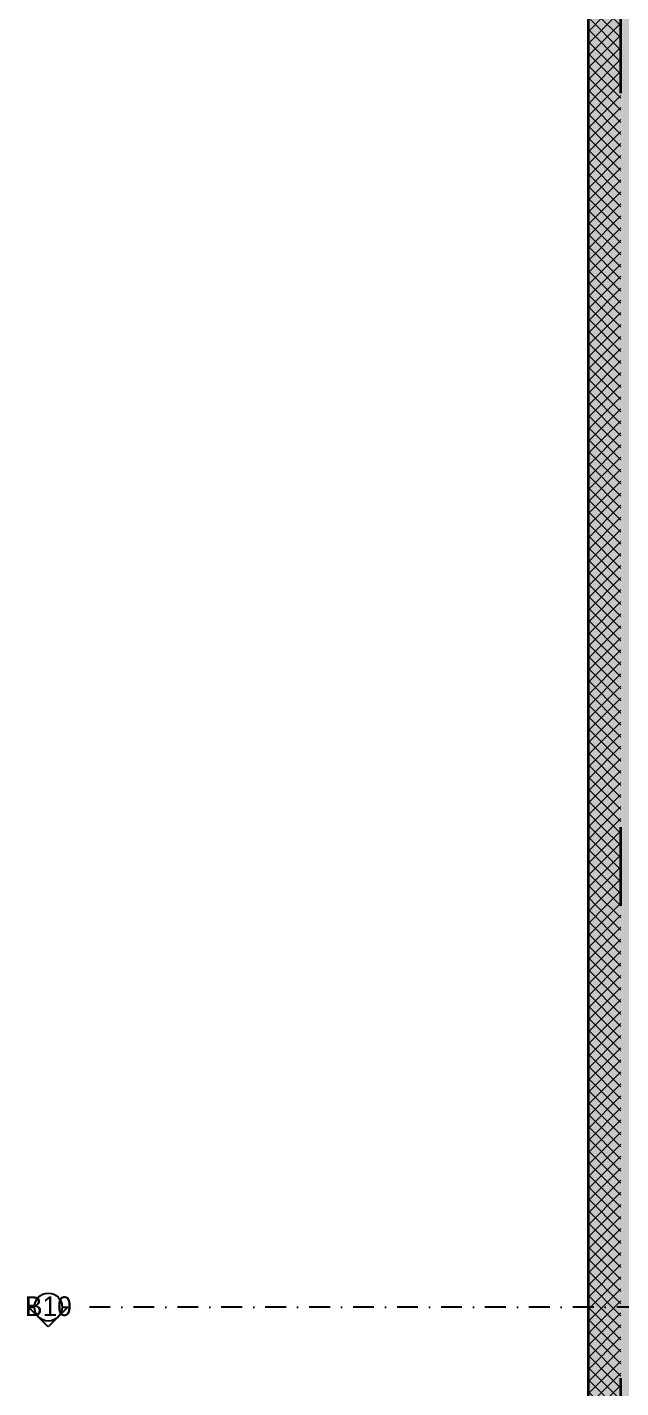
# Model space of a CAD drawing. Header units: millimetres. Extents: x 635850 to 824661, y -5878409 to -5774454.
# Drawn here: x 783626 to 788154, y -5846145 to -5835769 of the extents above; entities that cross this region are included whole.
import ezdxf

# ---------------------------------------------------------------- set-up
doc = ezdxf.new("R2010")
doc.units = ezdxf.units.MM
doc.header["$MEASUREMENT"] = 0
doc.linetypes.add('Dot & Dashed', pattern=[335.138881, 158.75, -88.194444, 0, -88.194437])
doc.layers.add('A - Ndertesa 10 - 2D Drafting_Pen_No__102', color=7, linetype='Continuous', lineweight=13, true_color=0xcccccc)
doc.layers.add('A - Ndertesa 10 - Prerjet_Pen_No__48', color=7, linetype='Continuous', lineweight=25, true_color=0xa80f02)
for name, color, linetype, lineweight in [('A - Ndertesa 10 - 2D Drafting_Pen_No__121', 255, 'Continuous', 0), ('A - Ndertesa 10 - 2D Drafting_Pen_No__2', 8, 'Continuous', 15), ('A - Ndertesa 10 - Muret_Pen_No__101', 252, 'Continuous', 13), ('A - Ndertesa 10 - Pllaka meskatit_Pen_No__22', 8, 'Continuous', 35), ('A - Ndertesa 10 - Shtyllat_Pen_No__101', 252, 'Continuous', 13), ('A - Ndertesa 10 - Shtyllat_Pen_No__22', 8, 'Continuous', 35)]:
    doc.layers.add(name, color=color, linetype=linetype, lineweight=lineweight)
for name, color, linetype in [('A - Ndertesa 10 - Muret', 7, 'Continuous'), ('A - Ndertesa 10 - Pllaka meskatit', 7, 'Continuous'), ('A - Ndertesa 10 - Prerjet', 7, 'Continuous'), ('A - Ndertesa 10 - Shtyllat', 7, 'Continuous')]:
    doc.layers.add(name, color=color, linetype=linetype)
doc.styles.add('GENERATED_STYLE_1', font='GOTHIC.TTF')
pattern_1 = [(45, (664183.82, -5827429.525), (-45.96194, 45.96194), []), (135, (664183.82, -5827429.525), (45.96194, 45.96194), [])]

# ---------------------------------------------------------------- blocks, each defined once
blk = doc.blocks.new('Slab_6', base_point=(787904, -5828249))
at = {"layer": 'A - Ndertesa 10 - Pllaka meskatit_Pen_No__22', "color": 8, "linetype": 'Continuous', "lineweight": 35, "flags": 128}
blk.add_lwpolyline([(787904, -5828249), (787904, -5876559), (821084, -5876559), (819179, -5831123, 0.401993), (816181, -5828249)], format="xyb", close=True, dxfattribs=at)
blk = doc.blocks.new('Wall_313', base_point=(787904, -5876559))
at = {"layer": 'A - Ndertesa 10 - Muret_Pen_No__101', "linetype": 'Continuous', "lineweight": 13}
h = blk.add_hatch(dxfattribs=at)
h.set_pattern_fill('Concrete_Block', color=252, style=0, pattern_type=2)
h.set_pattern_definition(pattern_1)
h.paths.add_polyline_path([(787904, -5841869), (788154, -5841869), (788154, -5836272), (787904, -5836272)])
h = blk.add_hatch(dxfattribs=at)
h.set_pattern_fill('Concrete_Block', color=252, style=0, pattern_type=2)
h.set_pattern_definition(pattern_1)
h.paths.add_polyline_path([(787904, -5846070), (788154, -5846070), (788154, -5842469), (787904, -5842469)])
at = {"layer": 'A - Ndertesa 10 - Muret_Pen_No__101', "color": 252, "linetype": 'Continuous', "lineweight": 13, "flags": 128}
for points in [[(787904, -5836272), (787904, -5841869)], [(787904, -5842469), (787904, -5846070)]]:
    blk.add_lwpolyline(points, dxfattribs=at)
blk = doc.blocks.new('Column_383', base_point=(788029, -5842169))
at = {"layer": 'A - Ndertesa 10 - Shtyllat_Pen_No__101', "linetype": 'Continuous', "lineweight": 13}
h = blk.add_hatch(dxfattribs=at)
h.set_pattern_fill('Concrete_Block', color=252, style=0, pattern_type=2)
h.set_pattern_definition(pattern_1)
h.paths.add_polyline_path([(787904, -5841869), (787904, -5842469), (788154, -5842469), (788154, -5841869)])
at = {"layer": 'A - Ndertesa 10 - Shtyllat_Pen_No__22', "color": 8, "linetype": 'Continuous', "lineweight": 35, "flags": 128}
for points in [[(787904, -5841869), (787904, -5842469)], [(788154, -5842469), (788154, -5841869)]]:
    blk.add_lwpolyline(points, dxfattribs=at)
blk = doc.blocks.new('Column_384', base_point=(788029, -5846370))
at = {"layer": 'A - Ndertesa 10 - Shtyllat_Pen_No__101', "linetype": 'Continuous', "lineweight": 13}
h = blk.add_hatch(dxfattribs=at)
h.set_pattern_fill('Concrete_Block', color=252, style=0, pattern_type=2)
h.set_pattern_definition(pattern_1)
h.paths.add_polyline_path([(787904, -5846070), (787904, -5846670), (788154, -5846670), (788154, -5846070)])
at = {"layer": 'A - Ndertesa 10 - Shtyllat_Pen_No__22', "color": 8, "linetype": 'Continuous', "lineweight": 35, "flags": 128}
for points in [[(787904, -5846070), (787904, -5846670)], [(788154, -5846670), (788154, -5846070)]]:
    blk.add_lwpolyline(points, dxfattribs=at)
blk = doc.blocks.new('Column_410', base_point=(788029, -5835972))
at = {"layer": 'A - Ndertesa 10 - Shtyllat_Pen_No__101', "linetype": 'Continuous', "lineweight": 13}
h = blk.add_hatch(dxfattribs=at)
h.set_pattern_fill('Concrete_Block', color=252, style=0, pattern_type=2)
h.set_pattern_definition(pattern_1)
h.paths.add_polyline_path([(787904, -5835672), (787904, -5836272), (788154, -5836272), (788154, -5835672)])
at = {"layer": 'A - Ndertesa 10 - Shtyllat_Pen_No__22', "color": 8, "linetype": 'Continuous', "lineweight": 35, "flags": 128}
for points in [[(787904, -5835672), (787904, -5836272)], [(788154, -5836272), (788154, -5835672)]]:
    blk.add_lwpolyline(points, dxfattribs=at)
blk = doc.blocks.new('Cutting Plane_16', base_point=(820951, -5845530))
at = {"layer": 'A - Ndertesa 10 - Prerjet_Pen_No__48', "color": 14, "linetype": 'Continuous', "lineweight": 25, "true_color": 0xa80f02}
for p, q in [((783787, -5845680), (783637, -5845530)), ((783637, -5845530), (783681, -5845530)), ((783937, -5845530), (783787, -5845680)), ((783893, -5845530), (783937, -5845530))]:
    blk.add_line(p, q, dxfattribs=at)
at = {"layer": 'A - Ndertesa 10 - Prerjet_Pen_No__48', "color": 14, "linetype": 'Dot & Dashed', "lineweight": 25, "true_color": 0xa80f02}
blk.add_line((820801, -5845530), (783937, -5845530), dxfattribs=at)
at = {"layer": 'A - Ndertesa 10 - Prerjet_Pen_No__48', "color": 14, "linetype": 'Continuous', "lineweight": 25, "true_color": 0xa80f02}
blk.add_circle((783787, -5845530), 106, dxfattribs=at)
at = {"layer": 'A - Ndertesa 10 - Prerjet_Pen_No__48', "color": 14, "lineweight": 25, "true_color": 0xa80f02, "insert": (783609, -5845600), "char_height": 150, "attachment_point": 7, "style": 'GENERATED_STYLE_1'}
blk.add_mtext('\\A1;{\\pql;\\pt0;\\fCentury Gothic|b0|i0|c0|p34;B10}', dxfattribs=at)

msp = doc.modelspace()

# ---------------------------------------------------------------- hatches: boundary and pattern name
at = {"layer": 'A - Ndertesa 10 - 2D Drafting_Pen_No__121', "linetype": 'Continuous', "lineweight": 0, "true_color": 0x3f3f3f}
msp.add_hatch(color=250, dxfattribs=at).paths.add_polyline_path([(787904.2, -5876559.4), (821083.7, -5876559.4), (819178.7, -5831123.2, 0.4019928), (816181.3, -5828248.9), (787904.2, -5828248.9)])

# ---------------------------------------------------------------- linework, layer by layer
at = {"layer": 'A - Ndertesa 10 - 2D Drafting_Pen_No__102', "color": 254, "linetype": 'Continuous', "lineweight": 13, "true_color": 0xcccccc, "flags": 128}
msp.add_lwpolyline([(787904.2, -5828248.9), (816181.3, -5828248.9, -0.400002), (819178.7, -5831123.2), (821083.7, -5876559.4), (787904.2, -5876559.4)], format="xyb", close=True, dxfattribs=at)
at = {"layer": 'A - Ndertesa 10 - 2D Drafting_Pen_No__2', "color": 8, "linetype": 'Continuous', "lineweight": 15, "flags": 128}
msp.add_lwpolyline([(787904.2, -5876559.4), (821083.7, -5876559.4), (819178.7, -5831123.2, 0.4019928), (816181.3, -5828248.9), (787904.2, -5828248.9)], format="xyb", close=True, dxfattribs=at)

# ---------------------------------------------------------------- block references
at = {"layer": 'A - Ndertesa 10 - Muret', "color": 252, "lineweight": 13}
msp.add_blockref('Wall_313', (787904.2, -5876559.4), dxfattribs=at)
at = {"layer": 'A - Ndertesa 10 - Pllaka meskatit', "color": 8, "linetype": 'Continuous', "lineweight": 35}
msp.add_blockref('Slab_6', (787904.2, -5828248.9), dxfattribs=at)
at = {"layer": 'A - Ndertesa 10 - Prerjet', "color": 14, "lineweight": 25, "true_color": 0xa80f02}
msp.add_blockref('Cutting Plane_16', (820950.8, -5845529.7), dxfattribs=at)
at = {"layer": 'A - Ndertesa 10 - Shtyllat', "color": 8, "lineweight": 35}
for name, p in [('Column_410', (788029.2, -5835972.4)), ('Column_383', (788029.2, -5842169.3)), ('Column_384', (788029.2, -5846370.3))]:
    msp.add_blockref(name, p, dxfattribs=at)

doc.saveas('drawing.dxf')
